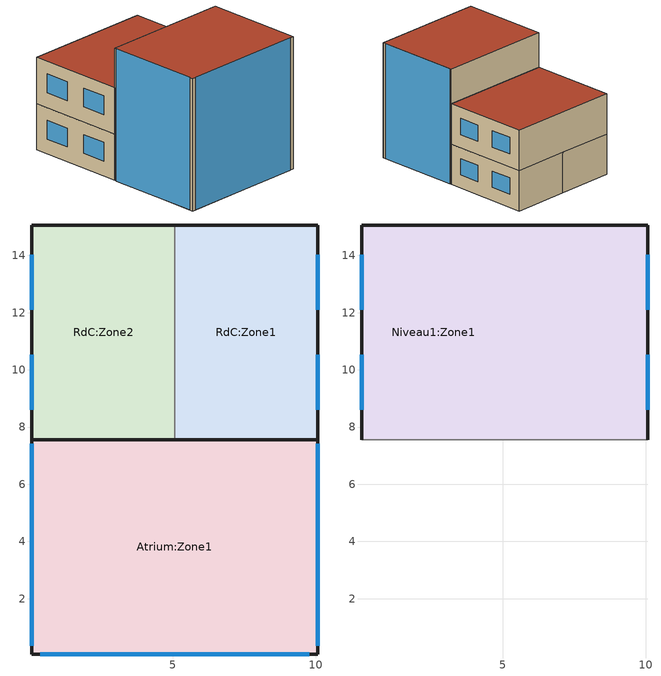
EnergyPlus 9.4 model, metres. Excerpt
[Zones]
RdC:Zone2
 floor ground (Projet de plancher bas sur terrain): 5.06,7.57 0.06,7.57 0.06,15.07 5.06,15.07 z0
 wall outside (Projet de mur): 5.06,15.07 0.06,15.07 0.06,7.57 z0:3.5
 wall to RdC:Zone1 (Projet de cloison): 5.06,7.57 5.06,15.07 z0:3.5
 wall to Atrium:Zone1 (Projet de cloison): 0.06,7.57 5.06,7.57 z0:3.5
 window (Projet de vitrage externe - 1001): 0.06,10.53 0.06,8.61 / 0.06,14.03 0.06,12.11 z1.14:2.56
RdC:Zone1
 floor ground (Projet de plancher bas sur terrain): 10.06,7.57 5.06,7.57 5.06,15.07 10.06,15.07 z0
 wall outside (Projet de mur): 10.06,7.57 10.06,15.07 5.06,15.07 z0:3.5
 wall to Atrium:Zone1 (Projet de cloison): 5.06,7.57 10.06,7.57 z0:3.5
 window (Projet de vitrage externe - 1001): 10.06,12.11 10.06,14.03 / 10.06,8.61 10.06,10.53 z1.14:2.56
Atrium:Zone1
 floor ground (Projet de plancher bas sur terrain): 10.06,0.07 0.06,0.07 0.06,7.57 10.06,7.57 z0
 wall outside (Projet de mur): 0.06,7.57 0.06,0.07 10.06,0.07 10.06,7.57 z0:10; 10.06,7.57 0.06,7.57 z7:10
 wall to Niveau1:Zone1 (Projet de cloison_Rev): 10.06,7.57 0.06,7.57 z3.5:7
 window (Projet de vitrage externe - 1001): 10.06,0.36 10.06,7.42 / 0.06,7.42 0.06,0.36 / 0.36,0.07 9.77,0.07 z0:10
 roof outside (Projet de toiture terrasse): 0.06,0.07 10.06,0.07 10.06,7.57 0.06,7.57 z10
Niveau1:Zone1
 floor to RdC:Zone2 (Projet de plancher interne_Reversed_Rev): 5.06,7.57 0.06,7.57 0.06,15.07 5.06,15.07 z3.5
 floor to RdC:Zone1 (Projet de plancher interne_Reversed_Rev): 10.06,7.57 5.06,7.57 5.06,15.07 10.06,15.07 z3.5
 wall outside (Projet de mur): 10.06,7.57 10.06,15.07 0.06,15.07 0.06,7.57 z3.5:7
 window (Projet de vitrage externe - 1001): 10.06,12.11 10.06,14.03 / 10.06,8.61 10.06,10.53 / 0.06,10.53 0.06,8.61 / 0.06,14.03 0.06,12.11 z4.64:6.06
 roof outside (Projet de toiture terrasse): 0.06,7.57 10.06,7.57 10.06,15.07 0.06,15.07 z7
[Building]
Building: North Axis=0; Terrain=Suburbs; Loads Convergence Tolerance Value=0.04; Temperature Convergence Tolerance Value=0.4; Solar Distribution=FullExterior; Maximum Number of Warmup Days=25; Minimum Number of Warmup Days=6
[Site:Location]
Sans titre (01-01:31-12)  (01-01:31-12): Latitude=44.83; Longitude=-0.68; Time Zone=1; Elevation=61
[SizingPeriod:DesignDay] Day of Month=15; Humidity Condition Type=WetBulb; Barometric Pressure=100594.3; Rain Indicator=No; Snow Indicator=No
Name | Month | Day Type | Maximum DryBulb Temperature | Daily DryBulb Temperature Range | Wetbulb or DewPoint at Maximum DryBulb | Wind Speed | Wind Direction | Daylight Saving Time Indicator | Solar Model Indicator | Sky Clearness
Summer Design Day in Sans titre (01-01:31-12) Juin | 6 | SummerDesignDay | 33.4 | 14.2 | 21.4 | 0 | 0 | Yes | ASHRAEClearSky | 0.98
Summer Design Day in Sans titre (01-01:31-12) Juil | 7 | SummerDesignDay | 34.9 | 14.5 | 21.2 | 0 | 0 | Yes | ASHRAEClearSky | 0.98
Summer Design Day in Sans titre (01-01:31-12) Aou | 8 | SummerDesignDay | 36 | 14.9 | 22.6 | 0 | 0 | Yes | ASHRAEClearSky | 0.98
Summer Design Day in Sans titre (01-01:31-12) Sep | 9 | SummerDesignDay | 32.1 | 14.1 | 20.7 | 0 | 0 | Yes | ASHRAEClearSky | 0.98
Winter Design Day in Sans titre (01-01:31-12) | 1 | WinterDesignDay | -3.8 | 0 | -3.8 | 1.9 | 40 | No |  | 0
[Site:GroundTemperature:BuildingSurface]
18, 18, 18, 18, 18, 18, 18, 18, 18, 18, 18, 18
[Site:GroundTemperature:FCfactorMethod]
January Ground Temperature=6.58; February Ground Temperature=7.82; March Ground Temperature=10.24; April Ground Temperature=12.54; May Ground Temperature=16.88; June Ground Temperature=19.16; July Ground Temperature=19.79; August Ground Temperature=18.63; September Ground Temperature=15.96; October Ground Temperature=12.62; November Ground Temperature=9.34; December Ground Temperature=7.17
[Site:GroundTemperature:Shallow]
14, 14, 14, 14, 14, 14, 14, 14, 14, 14, 14, 14
[Site:GroundTemperature:Deep]
14, 14, 14, 14, 14, 14, 14, 14, 14, 14, 14, 14
[Site:GroundReflectance]
0.2, 0.2, 0.2, 0.2, 0.2, 0.2, 0.2, 0.2, 0.2, 0.2, 0.2, 0.2
[Site:GroundReflectance:SnowModifier]
2, 2
[Material] Roughness=Rough; Thermal Absorptance=0.9
Name | Thickness | Conductivity | Density | Specific Heat | Solar Absorptance | Visible Absorptance
Urea Formaldehyde Foam_.1327 | 0.1327 | 0.04 | 10 | 1400 | 0.6 | 0.6
Cast Concrete_.1 | 0.1 | 1.13 | 2000 | 1000 | 0.6 | 0.6
Floor/Roof Screed_.07 | 0.07 | 0.41 | 1200 | 840 | 0.73 | 0.73
Timber Flooring_.03 | 0.03 | 0.14 | 650 | 1200 | 0.78 | 0.78
Cast Concrete (Dense)_.1 | 0.1 | 1.4 | 2100 | 840 | 0.6 | 0.6
Gypsum Plasterboard_.025 | 0.025 | 0.25 | 900 | 1000 | 0.5 | 0.5
Brickwork Outer_.1 | 0.1 | 0.84 | 1700 | 800 | 0.7 | 0.7
XPS Extruded Polystyrene  - CO2 Blowing_.0795 | 0.0795 | 0.034 | 35 | 1400 | 0.6 | 0.6
Concrete Block (Medium)_.1 | 0.1 | 0.51 | 1400 | 1000 | 0.6 | 0.6
Gypsum Plastering_.013 | 0.013 | 0.4 | 1000 | 1000 | 0.5 | 0.5
Asphalt 1_.01 | 0.01 | 0.7 | 2100 | 1000 | 0.85 | 0.9
MW Glass Wool (rolls)_.1445 | 0.1445 | 0.04 | 12 | 840 | 0.6 | 0.6
Plasterboard_.013 | 0.013 | 0.25 | 2800 | 896 | 0.5 | 0.5
[Material:NoMass] Roughness=Rough; Thermal Absorptance=0.9; Solar Absorptance=0.7; Visible Absorptance=0.7
Name | Thermal Resistance
5_RVAL_2; 6_RVAL_2 | 0.15
9_RVAL_3 | 0.18
[WindowMaterial:Glazing] Optical Data Type=SpectralAverage; Thickness=0.003; Infrared Transmittance at Normal Incidence=0; Front Side Infrared Hemispherical Emissivity=0.84; Conductivity=0.9; Dirt Correction Factor for Solar and Visible Transmittance=1
Name | Solar Transmittance at Normal Incidence | Front Side Solar Reflectance at Normal Incidence | Back Side Solar Reflectance at Normal Incidence | Visible Transmittance at Normal Incidence | Front Side Visible Reflectance at Normal Incidence | Back Side Visible Reflectance at Normal Incidence | Back Side Infrared Hemispherical Emissivity
2 | 0.837 | 0.075 | 0.075 | 0.898 | 0.081 | 0.081 | 0.84
38 | 0.74 | 0.09 | 0.1 | 0.82 | 0.11 | 0.12 | 0.2
[WindowMaterial:Gas]
1002: Gas Type=Air; Thickness=0.013
[Construction]
Projet de plancher bas sur terrain: Urea Formaldehyde Foam_.1327, Cast Concrete_.1, Floor/Roof Screed_.07, Timber Flooring_.03
Projet de plancher interne_Reversed_Rev: Cast Concrete (Dense)_.1
Projet de cloison: Gypsum Plasterboard_.025, 5_RVAL_2, Gypsum Plasterboard_.025
Projet de cloison_Rev: Gypsum Plasterboard_.025, 6_RVAL_2, Gypsum Plasterboard_.025
Projet de mur: Brickwork Outer_.1, XPS Extruded Polystyrene  - CO2 Blowing_.0795, Concrete Block (Medium)_.1, Gypsum Plastering_.013
Projet de toiture terrasse: Asphalt 1_.01, MW Glass Wool (rolls)_.1445, 9_RVAL_3, Plasterboard_.013
Projet de vitrage externe - 1001: 38, 1002, 2
[Zone] Type=1; Multiplier=1; Zone Inside Convection Algorithm=TARP; Part of Total Floor Area=Yes
Name | Volume | Floor Area
RdC:Zone2; RdC:Zone1 | 115.6446 | 33.0413
Niveau1:Zone1 | 228.3185 | 67.1525
Atrium:Zone1 | 665.3816 | 66.5382
[PEOPLE] Number of People Schedule=Office_OpenOff_Occ; Number of People Calculation Method=People/Area; People per Zone Floor Area=0.111; Fraction Radiant=0.3; Sensible Heat Fraction=AutoCalculate; Carbon Dioxide Generation Rate=3.82e-08; Enable ASHRAE 55 Comfort Warnings=No; Mean Radiant Temperature Calculation Type=ZoneAveraged; Work Efficiency Schedule=Work efficiency; Clothing Insulation Calculation Method=ClothingInsulationSchedule; Air Velocity Schedule=Default Air Velocity for Comfort Calculations
Name | Zone or ZoneList | Activity Level Schedule | Clothing Insulation Schedule
People RdC:Zone2 | RdC:Zone2 | Activity Schedule 131 | Clothing Schedule 131
People RdC:Zone1 | RdC:Zone1 | Activity Schedule 138 | Clothing Schedule 138
People Niveau1:Zone1 | Niveau1:Zone1 | Activity Schedule 106 | Clothing Schedule 106
People Atrium:Zone1 | Atrium:Zone1 | Activity Schedule 122 | Clothing Schedule 122
[Lights] Schedule=Office_OpenOff_Light; Design Level Calculation Method=Watts/Area; Watts per Zone Floor Area=20; Return Air Fraction=0; Fraction Radiant=0.42; Fraction Visible=0.18; Fraction Replaceable=1
Name | Zone or ZoneList | EndUse Subcategory
RdC:Zone2 General lighting | RdC:Zone2 | ELECTRIC EQUIPMENT#RdC:Zone2#GeneralLights
RdC:Zone1 General lighting | RdC:Zone1 | ELECTRIC EQUIPMENT#RdC:Zone1#GeneralLights
Niveau1:Zone1 General lighting | Niveau1:Zone1 | ELECTRIC EQUIPMENT#Niveau1:Zone1#GeneralLights
Atrium:Zone1 General lighting | Atrium:Zone1 | ELECTRIC EQUIPMENT#Atrium:Zone1#GeneralLights
[OtherEquipment] Fuel Type=Electricity; Schedule=Office_OpenOff_Equip; Design Level Calculation Method=Watts/Area; Power per Zone Floor Area=11.77; Fraction Latent=0; Fraction Radiant=0.2; Fraction Lost=0; Carbon Dioxide Generation Rate=0; EndUse Subcategory=General
Name | Zone or ZoneList
RdC:Zone2 Equipment gain | RdC:Zone2
RdC:Zone1 Equipment gain | RdC:Zone1
Niveau1:Zone1 Equipment gain | Niveau1:Zone1
Atrium:Zone1 Equipment gain | Atrium:Zone1
[DesignSpecification:OutdoorAir] Outdoor Air Method=Sum; Outdoor Air Flow per Person=0.01; Outdoor Air Flow per Zone Floor Area=0; Outdoor Air Flow per Zone=0; Outdoor Air Flow Air Changes per Hour=0; Outdoor Air Schedule=Office_OpenOff_Occ
RdC:Zone2; RdC:Zone1; Niveau1:Zone1; Atrium:Zone1
[DesignSpecification:ZoneAirDistribution] Zone Air Distribution Effectiveness in Cooling Mode=1; Zone Air Distribution Effectiveness in Heating Mode=1
RdC:Zone2; RdC:Zone1; Niveau1:Zone1; Atrium:Zone1
[Sizing:Zone] Zone Cooling Design Supply Air Temperature Input Method=SupplyAirTemperature; Zone Cooling Design Supply Air Temperature=12; Zone Cooling Design Supply Air Temperature Difference=0; Zone Heating Design Supply Air Temperature Input Method=SupplyAirTemperature; Zone Heating Design Supply Air Temperature=35; Zone Heating Design Supply Air Temperature Difference=0; Zone Cooling Design Supply Air Humidity Ratio=0.0077; Zone Heating Design Supply Air Humidity Ratio=0.0156; Zone Heating Sizing Factor=1.25; Zone Cooling Sizing Factor=1.15; Cooling Design Air Flow Method=DesignDay; Cooling Minimum Air Flow Fraction=0; Heating Design Air Flow Method=DesignDay
Name | Design Specification Outdoor Air Object | Design Specification Zone Air Distribution Object
RdC:Zone2 | RdC:Zone2 | RdC:Zone2
RdC:Zone1 | RdC:Zone1 | RdC:Zone1
Niveau1:Zone1 | Niveau1:Zone1 | Niveau1:Zone1
Atrium:Zone1 | Atrium:Zone1 | Atrium:Zone1
[ZoneControl:Thermostat] Control Type Schedule=Zone Control Type Sched
Name | Zone or ZoneList | Control 1
RdC:Zone2 Thermostat | RdC:Zone2 | Dual Setpoint - Zone RdC:Zone2
RdC:Zone1 Thermostat | RdC:Zone1 | Dual Setpoint - Zone RdC:Zone1
Niveau1:Zone1 Thermostat | Niveau1:Zone1 | Dual Setpoint - Zone Niveau1:Zone1
Atrium:Zone1 Thermostat | Atrium:Zone1 | Dual Setpoint - Zone Atrium:Zone1
[ThermostatSetpoint:DualSetpoint]
Name | Heating Setpoint Temperature Schedule | Cooling Setpoint Temperature Schedule
Dual Setpoint - Zone RdC:Zone2 | RdC:Zone2 Heating Setpoint Schedule | RdC:Zone2 Cooling SP Sch
Dual Setpoint - Zone RdC:Zone1 | RdC:Zone1 Heating Setpoint Schedule | RdC:Zone1 Cooling SP Sch
Dual Setpoint - Zone Niveau1:Zone1 | Niveau1:Zone1 Heating Setpoint Schedule | Niveau1:Zone1 Cooling SP Sch
Dual Setpoint - Zone Atrium:Zone1 | Atrium:Zone1 Heating Setpoint Schedule | Atrium:Zone1 Cooling SP Sch
[ZoneHVAC:IdealLoadsAirSystem] Maximum Heating Supply Air Temperature=35; Minimum Cooling Supply Air Temperature=12; Maximum Heating Supply Air Humidity Ratio=0.0156; Minimum Cooling Supply Air Humidity Ratio=0.0077; Heating Limit=LimitCapacity; Maximum Heating Air Flow Rate=Autosize; Maximum Sensible Heating Capacity=Autosize; Cooling Limit=LimitFlowRateAndCapacity; Maximum Cooling Air Flow Rate=Autosize; Maximum Total Cooling Capacity=Autosize; Dehumidification Control Type=None; Humidification Control Type=None; Outdoor Air Economizer Type=NoEconomizer; Heat Recovery Type=None
Name | Heating Availability Schedule | Cooling Availability Schedule | Design Specification Outdoor Air Object
RdC:Zone2 Ideal Loads Air | RdC:Zone2 Heating Availability Sch | RdC:Zone2 Cooling Availability Sch | RdC:Zone2
RdC:Zone1 Ideal Loads Air | RdC:Zone1 Heating Availability Sch | RdC:Zone1 Cooling Availability Sch | RdC:Zone1
Niveau1:Zone1 Ideal Loads Air | Niveau1:Zone1 Heating Availability Sch | Niveau1:Zone1 Cooling Availability Sch | Niveau1:Zone1
Atrium:Zone1 Ideal Loads Air | Atrium:Zone1 Heating Availability Sch | Atrium:Zone1 Cooling Availability Sch | Atrium:Zone1
[Zone equipment]
RdC:Zone2: RdC:Zone2 Ideal Loads Air
RdC:Zone1: RdC:Zone1 Ideal Loads Air
Niveau1:Zone1: Niveau1:Zone1 Ideal Loads Air
Atrium:Zone1: Atrium:Zone1 Ideal Loads Air
[WaterUse:Equipment] Flow Rate Fraction Schedule=Office_OpenOff_Occ
Name | EndUse Subcategory | Peak Flow Rate | Target Temperature Schedule | Hot Water Supply Temperature Schedule | Cold Water Supply Temperature Schedule | Zone
DHW RdC:Zone2 | DHW RdC:Zone2 | 2.03959e-07 | DHW Supply Temperature RdC:Zone2 | DHW Supply Temperature RdC:Zone2 | DHW Mains Temperature RdC:Zone2 | RdC:Zone2
DHW RdC:Zone1 | DHW RdC:Zone1 | 2.03959e-07 | DHW Supply Temperature RdC:Zone1 | DHW Supply Temperature RdC:Zone1 | DHW Mains Temperature RdC:Zone1 | RdC:Zone1
DHW Niveau1:Zone1 | DHW Niveau1:Zone1 | 4.14522e-07 | DHW Supply Temperature Niveau1:Zone1 | DHW Supply Temperature Niveau1:Zone1 | DHW Mains Temperature Niveau1:Zone1 | Niveau1:Zone1
DHW Atrium:Zone1 | DHW Atrium:Zone1 | 4.1073e-07 | DHW Supply Temperature Atrium:Zone1 | DHW Supply Temperature Atrium:Zone1 | DHW Mains Temperature Atrium:Zone1 | Atrium:Zone1
[Schedule:Day:Hourly]
Summer Control Type Day Sch; Winter Control Type Day Sch: 4, 4, 4, 4, 4, 4, 4, 4, 4, 4, 4, 4, 4, 4, 4, 4, 4, 4, 4, 4, 4, 4, 4, 4
[Schedule:Week:Daily]
Summer Control Type Week Sch: Summer Control Type Day Sch, Summer Control Type Day Sch, Summer Control Type Day Sch, Summer Control Type Day Sch, Summer Control Type Day Sch, Summer Control Type Day Sch, Summer Control Type Day Sch, Summer Control Type Day Sch, Summer Control Type Day Sch, Summer Control Type Day Sch, Summer Control Type Day Sch, Summer Control Type Day Sch
Winter Control Type Week Sch: Winter Control Type Day Sch, Winter Control Type Day Sch, Winter Control Type Day Sch, Winter Control Type Day Sch, Winter Control Type Day Sch, Winter Control Type Day Sch, Winter Control Type Day Sch, Winter Control Type Day Sch, Winter Control Type Day Sch, Winter Control Type Day Sch, Winter Control Type Day Sch, Winter Control Type Day Sch
[Schedule:Year]
Zone Control Type Sched: Winter Control Type Week Sch, 1, 1, 3, 31, Summer Control Type Week Sch, 4, 1, 9, 30, Winter Control Type Week Sch, 10, 1, 12, 31
[Schedule:Compact]
Work efficiency: Through: 12/31, For: AllDays, Until: 24:00, 0
Office_OpenOff_Occ: Through: 31 Dec, For: Weekdays SummerDesignDay, Until: 07:00, 0, Until: 08:00, 0.25, Until: 09:00, 0.5, Until: 12:00, 1, Until: 14:00, 0.75, Until: 17:00, 1, Until: 18:00, 0.5, Until: 19:00, 0.25, Until: 24:00, 0, For: Weekends, Until: 24:00, 0, For: Holidays, Until: 24:00, 0, For: WinterDesignDay AllOtherDays, Until: 24:00, 0
Office_OpenOff_Equip: Through: 31 Dec, For: Weekdays SummerDesignDay, Until: 07:00, 0.05394, Until: 20:00, 1, Until: 24:00, 0.05394, For: Weekends, Until: 24:00, 0.05394, For: Holidays, Until: 24:00, 0.05394, For: WinterDesignDay AllOtherDays, Until: 24:00, 0
Office_OpenOff_Light: Through: 31 Dec, For: Weekdays SummerDesignDay, Until: 07:00, 0, Until: 19:00, 1, Until: 24:00, 0, For: Weekends, Until: 24:00, 0, For: Holidays, Until: 24:00, 0, For: WinterDesignDay AllOtherDays, Until: 24:00, 0
Default Air Velocity for Comfort Calculations: Through: 12/31, For: AllDays, Until: 24:00, 0.137
Activity Schedule 131; Activity Schedule 138; Activity Schedule 106; Activity Schedule 122: Through: 12/31, For: AllDays, Until: 24:00, 110.7
Clothing Schedule 131; Clothing Schedule 138; Clothing Schedule 106; Clothing Schedule 122: Through: 4/1, For: AllDays, Until: 24:00, 1, Through: 9/30, For: AllDays, Until: 24:00, .5, Through: 12/31, For: AllDays, Until: 24:00, 1
DHW Supply Temperature RdC:Zone2; DHW Supply Temperature RdC:Zone1; DHW Supply Temperature Niveau1:Zone1; DHW Supply Temperature Atrium:Zone1: Through: 12/31, For: AllDays, Until: 24:00, 65
DHW Mains Temperature RdC:Zone2; DHW Mains Temperature RdC:Zone1; DHW Mains Temperature Niveau1:Zone1; DHW Mains Temperature Atrium:Zone1: Through: 12/31, For: AllDays, Until: 24:00, 10
RdC:Zone2 Heating Setpoint Schedule; RdC:Zone1 Heating Setpoint Schedule; Niveau1:Zone1 Heating Setpoint Schedule; Atrium:Zone1 Heating Setpoint Schedule: Through: 31 Dec, For: Weekdays SummerDesignDay, Until: 05:00, 12, Until: 19:00, 22, Until: 24:00, 12, For: WinterDesignDay, Until: 24:00, 22, For: Weekends, Until: 24:00, 12, For: Holidays, Until: 24:00, 12, For: AllOtherDays, Until: 24:00, -50
RdC:Zone2 Heating Availability Sch; RdC:Zone1 Heating Availability Sch; Niveau1:Zone1 Heating Availability Sch; Atrium:Zone1 Heating Availability Sch: Through: 31 Dec, For: Weekdays SummerDesignDay, Until: 05:00, 1, Until: 19:00, 1, Until: 24:00, 1, For: WinterDesignDay, Until: 24:00, 1, For: Weekends, Until: 24:00, 1, For: Holidays, Until: 24:00, 1, For: AllOtherDays, Until: 24:00, 0
RdC:Zone2 Cooling SP Sch; RdC:Zone1 Cooling SP Sch; Niveau1:Zone1 Cooling SP Sch; Atrium:Zone1 Cooling SP Sch: Through: 31 Dec, For: Weekdays SummerDesignDay, Until: 05:00, 100, Until: 19:00, 24, Until: 24:00, 100, For: Weekends, Until: 24:00, 100, For: Holidays, Until: 24:00, 100, For: WinterDesignDay AllOtherDays, Until: 24:00, 100
RdC:Zone2 Cooling Availability Sch; RdC:Zone1 Cooling Availability Sch; Niveau1:Zone1 Cooling Availability Sch; Atrium:Zone1 Cooling Availability Sch: Through: 31 Dec, For: Weekdays SummerDesignDay, Until: 05:00, 0, Until: 19:00, 1, Until: 24:00, 0, For: Weekends, Until: 24:00, 0, For: Holidays, Until: 24:00, 0, For: WinterDesignDay AllOtherDays, Until: 24:00, 0
[AirflowNetwork:SimulationControl]
VENT: AirflowNetwork Control=MultizoneWithoutDistribution; Wind Pressure Coefficient Type=Input; Height Selection for Local Wind Pressure Calculation=OpeningHeight; Building Type=LowRise; Maximum Number of Iterations=1000; Initialization Type=ZeroNodePressures; Relative Airflow Convergence Tolerance=0.0001; Absolute Airflow Convergence Tolerance=1e-06; Convergence Acceleration Limit=-0.5; Azimuth Angle of Long Axis of Building=0; Ratio of Building Width Along Short Axis to Width Along Long Axis=1
[AirflowNetwork:MultiZone:Zone] Ventilation Control Mode=Temperature; Ventilation Control Zone Temperature Setpoint Schedule=20001; Venting Availability Schedule=Office_OpenOff_Occ
RdC:Zone2; RdC:Zone1; Niveau1:Zone1; Atrium:Zone1
[AirflowNetwork:MultiZone:Surface] WindowDoor Opening Factor or Crack Factor=1
Name | Leakage Component | Ventilation Control Mode | Ventilation Control Zone Temperature Setpoint Schedule | Venting Availability Schedule
RdC:Zone2_Ceiling_1_0_0 | RdC:Zone2_Ceiling_1_0_0
RdC:Zone2_Partition_2_0_0 | RdC:Zone2_Partition_2_0_0
RdC:Zone2_Wall_3_0_0 | RdC:Zone2_Wall_3_0_0
RdC:Zone2_Wall_4_0_0 | RdC:Zone2_Wall_4_0_0
RdC:Zone2_Wall_4_0_0_0_0_1_Win | RdC:Zone2_Wall_4_0_0_0_0_1_Win | Temperature | 20001 | Office_OpenOff_Occ
RdC:Zone2_Wall_4_0_0_1_0_0_Win | RdC:Zone2_Wall_4_0_0_1_0_0_Win | Temperature | 20001 | Office_OpenOff_Occ
RdC:Zone2_Partition_5_0_0 | RdC:Zone2_Partition_5_0_0
RdC:Zone1_Ceiling_1_0_0 | RdC:Zone1_Ceiling_1_0_0
RdC:Zone1_Wall_2_0_0 | RdC:Zone1_Wall_2_0_0
RdC:Zone1_Wall_2_0_0_0_0_1_Win | RdC:Zone1_Wall_2_0_0_0_0_1_Win | Temperature | 20001 | Office_OpenOff_Occ
RdC:Zone1_Wall_2_0_0_1_0_0_Win | RdC:Zone1_Wall_2_0_0_1_0_0_Win | Temperature | 20001 | Office_OpenOff_Occ
RdC:Zone1_Wall_3_0_0 | RdC:Zone1_Wall_3_0_0
RdC:Zone1_Partition_5_0_0 | RdC:Zone1_Partition_5_0_0
Niveau1:Zone1_Roof_1_0_0 | Niveau1:Zone1_Roof_1_0_0
Niveau1:Zone1_Wall_2_0_0 | Niveau1:Zone1_Wall_2_0_0
Niveau1:Zone1_Wall_2_0_0_0_0_1_Win | Niveau1:Zone1_Wall_2_0_0_0_0_1_Win | Temperature | 20001 | Office_OpenOff_Occ
Niveau1:Zone1_Wall_2_0_0_1_0_0_Win | Niveau1:Zone1_Wall_2_0_0_1_0_0_Win | Temperature | 20001 | Office_OpenOff_Occ
Niveau1:Zone1_Wall_3_0_0 | Niveau1:Zone1_Wall_3_0_0
Niveau1:Zone1_Wall_4_0_0 | Niveau1:Zone1_Wall_4_0_0
Niveau1:Zone1_Wall_4_0_0_0_0_1_Win | Niveau1:Zone1_Wall_4_0_0_0_0_1_Win | Temperature | 20001 | Office_OpenOff_Occ
Niveau1:Zone1_Wall_4_0_0_1_0_0_Win | Niveau1:Zone1_Wall_4_0_0_1_0_0_Win | Temperature | 20001 | Office_OpenOff_Occ
Niveau1:Zone1_Partition_5_0_0 | Niveau1:Zone1_Partition_5_0_0
Atrium:Zone1_Roof_1_0_0 | Atrium:Zone1_Roof_1_0_0
Atrium:Zone1_Wall_2_0_0 | Atrium:Zone1_Wall_2_0_0
Atrium:Zone1_Wall_2_0_0_0_0_0_Win | Atrium:Zone1_Wall_2_0_0_0_0_0_Win | Temperature | 20001 | Office_OpenOff_Occ
Atrium:Zone1_Wall_3_0_0 | Atrium:Zone1_Wall_3_0_0
Atrium:Zone1_Wall_4_0_0 | Atrium:Zone1_Wall_4_0_0
Atrium:Zone1_Wall_4_0_0_0_0_0_Win | Atrium:Zone1_Wall_4_0_0_0_0_0_Win | Temperature | 20001 | Office_OpenOff_Occ
Atrium:Zone1_Wall_5_0_0 | Atrium:Zone1_Wall_5_0_0
Atrium:Zone1_Wall_5_0_0_0_0_0_Win | Atrium:Zone1_Wall_5_0_0_0_0_0_Win | Temperature | 20001 | Office_OpenOff_Occ
[AirflowNetwork:MultiZone:ReferenceCrackConditions]
Reference Crack Conditions: Reference Temperature=20; Reference Barometric Pressure=101320; Reference Humidity Ratio=0.005
[AirflowNetwork:MultiZone:Surface:Crack] Reference Crack Conditions=Reference Crack Conditions
Name | Air Mass Flow Coefficient at Reference Conditions | Air Mass Flow Exponent
DefaultCrack | 1e-11 | 0.66
RdC:Zone2_Ceiling_1_0_0; RdC:Zone1_Ceiling_1_0_0 | 0.03375 | 0.7
RdC:Zone2_Partition_2_0_0 | 0.07875 | 0.75
RdC:Zone2_Wall_3_0_0; RdC:Zone1_Wall_3_0_0 | 0.00175 | 0.7
RdC:Zone2_Wall_4_0_0; RdC:Zone1_Wall_2_0_0; Niveau1:Zone1_Wall_2_0_0; Niveau1:Zone1_Wall_4_0_0 | 0.0020797 | 0.7
RdC:Zone2_Partition_5_0_0; RdC:Zone1_Partition_5_0_0 | 0.0525 | 0.75
Niveau1:Zone1_Roof_1_0_0; Atrium:Zone1_Roof_1_0_0 | 0.0075 | 0.7
Niveau1:Zone1_Wall_3_0_0 | 0.0035 | 0.7
Niveau1:Zone1_Partition_5_0_0 | 0.105 | 0.75
Atrium:Zone1_Wall_2_0_0; Atrium:Zone1_Wall_4_0_0 | 0.000443 | 0.7
Atrium:Zone1_Wall_3_0_0 | 0.003 | 0.7
Atrium:Zone1_Wall_5_0_0 | 0.0005966 | 0.7
[AirflowNetwork:MultiZone:Component:DetailedOpening] Air Mass Flow Coefficient When Opening is Closed=0.00014; Air Mass Flow Exponent When Opening is Closed=0.65; Type of Rectangular Large Vertical Opening LVO=NonPivoted; Extra Crack Length or Height of Pivoting Axis=0; Number of Sets of Opening Factor Data=2; Opening Factor 1=0; Discharge Coefficient for Opening Factor 1=0.65; Width Factor for Opening Factor 1=0; Height Factor for Opening Factor 1=0.5; Start Height Factor for Opening Factor 1=0.5; Opening Factor 2=1; Discharge Coefficient for Opening Factor 2=0.65; Width Factor for Opening Factor 2=1; Height Factor for Opening Factor 2=0.5; Start Height Factor for Opening Factor 2=0.5; Opening Factor 3=0; Discharge Coefficient for Opening Factor 3=0; Width Factor for Opening Factor 3=0; Height Factor for Opening Factor 3=0; Start Height Factor for Opening Factor 3=0; Opening Factor 4=0; Discharge Coefficient for Opening Factor 4=0; Width Factor for Opening Factor 4=0; Height Factor for Opening Factor 4=0; Start Height Factor for Opening Factor 4=0
RdC:Zone2_Wall_4_0_0_0_0_1_Win; RdC:Zone2_Wall_4_0_0_1_0_0_Win; RdC:Zone1_Wall_2_0_0_0_0_1_Win; RdC:Zone1_Wall_2_0_0_1_0_0_Win; Niveau1:Zone1_Wall_2_0_0_0_0_1_Win; Niveau1:Zone1_Wall_2_0_0_1_0_0_Win; Niveau1:Zone1_Wall_4_0_0_0_0_1_Win; Niveau1:Zone1_Wall_4_0_0_1_0_0_Win; Atrium:Zone1_Wall_2_0_0_0_0_0_Win; Atrium:Zone1_Wall_4_0_0_0_0_0_Win; Atrium:Zone1_Wall_5_0_0_0_0_0_Win
[AirflowNetwork:MultiZone:ExternalNode]
Name | External Node Height | Wind Pressure Coefficient Curve
RdC:Zone2_Wall_3_0_0 | 2.33 | RdC:Zone2_Wall_3_0_0
RdC:Zone2_Wall_4_0_0 | 2.33 | RdC:Zone2_Wall_4_0_0
RdC:Zone2_Wall_4_0_0_0_0_1_Win | 2.47 | RdC:Zone2_Wall_4_0_0_0_0_1_Win
RdC:Zone2_Wall_4_0_0_1_0_0_Win | 2.47 | RdC:Zone2_Wall_4_0_0_1_0_0_Win
RdC:Zone1_Wall_2_0_0 | 2.33 | RdC:Zone1_Wall_2_0_0
RdC:Zone1_Wall_2_0_0_0_0_1_Win | 2.47 | RdC:Zone1_Wall_2_0_0_0_0_1_Win
RdC:Zone1_Wall_2_0_0_1_0_0_Win | 2.47 | RdC:Zone1_Wall_2_0_0_1_0_0_Win
RdC:Zone1_Wall_3_0_0 | 2.33 | RdC:Zone1_Wall_3_0_0
Niveau1:Zone1_Roof_1_0_0 | 9.33 | Niveau1:Zone1_Roof_1_0_0
Niveau1:Zone1_Wall_2_0_0 | 7 | Niveau1:Zone1_Wall_2_0_0
Niveau1:Zone1_Wall_2_0_0_0_0_1_Win | 7.13 | Niveau1:Zone1_Wall_2_0_0_0_0_1_Win
Niveau1:Zone1_Wall_2_0_0_1_0_0_Win | 7.13 | Niveau1:Zone1_Wall_2_0_0_1_0_0_Win
Niveau1:Zone1_Wall_3_0_0 | 7 | Niveau1:Zone1_Wall_3_0_0
Niveau1:Zone1_Wall_4_0_0 | 7 | Niveau1:Zone1_Wall_4_0_0
Niveau1:Zone1_Wall_4_0_0_0_0_1_Win | 7.14 | Niveau1:Zone1_Wall_4_0_0_0_0_1_Win
Niveau1:Zone1_Wall_4_0_0_1_0_0_Win | 7.14 | Niveau1:Zone1_Wall_4_0_0_1_0_0_Win
Atrium:Zone1_Roof_1_0_0 | 13.33 | Atrium:Zone1_Roof_1_0_0
Atrium:Zone1_Wall_2_0_0 | 6.67 | Atrium:Zone1_Wall_2_0_0
Atrium:Zone1_Wall_2_0_0_0_0_0_Win | 6.67 | Atrium:Zone1_Wall_2_0_0_0_0_0_Win
Atrium:Zone1_Wall_3_0_0 | 11.33 | Atrium:Zone1_Wall_3_0_0
Atrium:Zone1_Wall_4_0_0 | 6.67 | Atrium:Zone1_Wall_4_0_0
Atrium:Zone1_Wall_4_0_0_0_0_0_Win | 6.67 | Atrium:Zone1_Wall_4_0_0_0_0_0_Win
Atrium:Zone1_Wall_5_0_0 | 6.67 | Atrium:Zone1_Wall_5_0_0
Atrium:Zone1_Wall_5_0_0_0_0_0_Win | 6.67 | Atrium:Zone1_Wall_5_0_0_0_0_0_Win
[AirflowNetwork:MultiZone:WindPressureCoefficientArray]
Cp Data: Wind Direction 1=0; Wind Direction 2=10; Wind Direction 3=20; Wind Direction 4=30; Wind Direction 5=40; Wind Direction 6=50; Wind Direction 7=60; Wind Direction 8=70; Wind Direction 9=80; Wind Direction 10=90; Wind Direction 11=100; Wind Direction 12=110; Wind Direction 13=120; Wind Direction 14=130; Wind Direction 15=140; Wind Direction 16=150; Wind Direction 17=160; Wind Direction 18=170; Wind Direction 19=180; Wind Direction 20=190; Wind Direction 21=200; Wind Direction 22=210; Wind Direction 23=220; Wind Direction 24=230; Wind Direction 25=240; Wind Direction 26=250; Wind Direction 27=260; Wind Direction 28=270; Wind Direction 29=280; Wind Direction 30=290; Wind Direction 31=300; Wind Direction 32=310; Wind Direction 33=320; Wind Direction 34=330; Wind Direction 35=340; Wind Direction 36=350
[AirflowNetwork:MultiZone:WindPressureCoefficientValues] AirflowNetworkMultiZoneWindPressureCoefficientArray=Cp Data
Name | Wind Pressure Coefficient Value 1 | Wind Pressure Coefficient Value 2 | Wind Pressure Coefficient Value 3 | Wind Pressure Coefficient Value 4 | Wind Pressure Coefficient Value 5 | Wind Pressure Coefficient Value 6 | Wind Pressure Coefficient Value 7 | Wind Pressure Coefficient Value 8 | Wind Pressure Coefficient Value 9 | Wind Pressure Coefficient Value 10 | Wind Pressure Coefficient Value 11 | Wind Pressure Coefficient Value 12 | Wind Pressure Coefficient Value 13 | Wind Pressure Coefficient Value 14 | Wind Pressure Coefficient Value 15 | Wind Pressure Coefficient Value 16 | Wind Pressure Coefficient Value 17 | Wind Pressure Coefficient Value 18 | Wind Pressure Coefficient Value 19 | Wind Pressure Coefficient Value 20 | Wind Pressure Coefficient Value 21 | Wind Pressure Coefficient Value 22 | Wind Pressure Coefficient Value 23 | Wind Pressure Coefficient Value 24 | Wind Pressure Coefficient Value 25 | Wind Pressure Coefficient Value 26 | Wind Pressure Coefficient Value 27 | Wind Pressure Coefficient Value 28 | Wind Pressure Coefficient Value 29 | Wind Pressure Coefficient Value 30 | Wind Pressure Coefficient Value 31 | Wind Pressure Coefficient Value 32 | Wind Pressure Coefficient Value 33 | Wind Pressure Coefficient Value 34 | Wind Pressure Coefficient Value 35 | Wind Pressure Coefficient Value 36
RdC:Zone2_Wall_3_0_0 | 0.760306 | 0.476564 | -0.267068 | 0.128941 | -0.0959901 | -0.143774 | -0.371461 | -0.283331 | -0.199401 | -0.344344 | -0.497558 | -1.08477 | -1.31127 | -1.41388 | -1.26119 | -0.698136 | -0.458185 | -0.0682232 | -0.0148777 | -0.107935 | -0.349214 | -0.730191 | -1.43146 | -1.5702 | -1.45409 | -1.5945 | -0.935461 | -0.506173 | -0.0675769 | 0.0271766 | -0.112823 | 0.626014 | 0.696681 | 1.0595 | 0.552539 | 0.725113
RdC:Zone2_Wall_4_0_0 | -0.0195321 | -0.591891 | -1.21745 | -1.19778 | -1.38918 | -1.19734 | -1.13769 | -0.941343 | -0.388055 | -0.508604 | -0.338039 | -0.798642 | -0.941565 | -0.905812 | -0.986078 | -1.04571 | -0.852746 | -0.479553 | 0.0310256 | 0.0049253 | 0.112324 | 0.0135606 | 0.0104837 | 0.289338 | 0.404762 | 0.346528 | 0.799701 | 0.848097 | 0.626038 | 1.09486 | 1.20386 | 0.826882 | 0.750696 | 0.910921 | 0.58504 | 0.17606
RdC:Zone2_Wall_4_0_0_0_0_1_Win | 0.0270365 | -0.524981 | -0.727526 | -1.03523 | -1.31257 | -1.19914 | -1.08374 | -0.929323 | -0.296792 | -0.46742 | -0.31701 | -0.726655 | -0.953958 | -0.907606 | -1.08404 | -1.28933 | -0.929005 | -0.605684 | 0.0593271 | 0.0242872 | 0.244808 | 0.177552 | 0.404968 | 0.836635 | 0.971754 | 1.05749 | 1.3813 | 1.31726 | 0.765597 | 1.41277 | 1.73316 | 0.712596 | 0.672758 | 0.650424 | 0.546733 | 0.111904
RdC:Zone2_Wall_4_0_0_1_0_0_Win | -0.29139 | -0.967618 | -2.11543 | -1.6603 | -1.86675 | -1.47939 | -1.40638 | -1.10351 | -0.617904 | -0.765907 | -0.258577 | -0.851516 | -0.85561 | -0.835721 | -0.901895 | -0.712293 | -0.425505 | -0.190307 | 0.0876416 | 0.0212797 | 0.0896815 | 0.0113106 | -0.0200193 | 0.227614 | 0.179521 | 0.201085 | 0.706079 | 0.650533 | 0.331804 | 1.55137 | 1.35862 | 0.69327 | 0.692662 | 0.897875 | 0.632852 | 0.0915681
RdC:Zone1_Wall_2_0_0 | -0.218853 | 0.169607 | 0.586423 | 0.909869 | 0.751759 | 0.827148 | 1.21952 | 1.11328 | 0.631359 | 0.864662 | 0.819099 | 0.36555 | 0.416811 | 0.302866 | 0.0326008 | 0.0196745 | 0.11524 | 0.00723607 | -0.0216007 | -0.476605 | -0.849393 | -1.04709 | -0.9805 | -0.904336 | -0.946553 | -0.798496 | -0.340282 | -0.511125 | -0.393328 | -0.950384 | -1.15255 | -1.21098 | -1.4092 | -1.21517 | -1.24371 | -0.613885
RdC:Zone1_Wall_2_0_0_0_0_1_Win | -0.578542 | 0.093506 | 0.633164 | 0.899484 | 0.693196 | 0.693274 | 1.36687 | 1.55815 | 0.333506 | 0.658306 | 0.712778 | 0.206978 | 0.183872 | 0.23264 | -0.00848274 | 0.0131486 | 0.0908883 | 0.0226369 | 0.0698567 | -0.187815 | -0.423052 | -0.713598 | -0.897764 | -0.837519 | -0.868184 | -0.850673 | -0.263724 | -0.762869 | -0.620551 | -1.10554 | -1.41452 | -1.48218 | -1.87093 | -1.66429 | -2.12112 | -0.973209
RdC:Zone1_Wall_2_0_0_1_0_0_Win | -0.184311 | 0.11274 | 0.546836 | 0.652061 | 0.672749 | 0.713839 | 1.73505 | 1.41284 | 0.766634 | 1.31636 | 1.38216 | 1.05714 | 0.972566 | 0.838868 | 0.421283 | 0.177959 | 0.244383 | 0.0246113 | 0.0610686 | -0.604906 | -0.927612 | -1.2838 | -1.08124 | -0.911445 | -0.961785 | -0.727198 | -0.317862 | -0.464604 | -0.296277 | -0.92923 | -1.08644 | -1.19857 | -1.3109 | -1.0353 | -0.727445 | -0.525567
RdC:Zone1_Wall_3_0_0 | 0.74716 | 0.712939 | 0.553933 | 1.06711 | 0.701988 | 0.629186 | -0.107765 | 0.0353359 | -0.064494 | -0.501701 | -0.938034 | -1.59973 | -1.44931 | -1.56555 | -1.41708 | -0.723406 | -0.345866 | -0.105246 | -0.108469 | -0.0641797 | -0.456025 | -0.690697 | -1.24673 | -1.38771 | -1.29666 | -1.06991 | -0.489517 | -0.346962 | -0.205338 | -0.296081 | -0.390319 | -0.165276 | -0.125459 | 0.0973602 | -0.30353 | 0.449613
Niveau1:Zone1_Roof_1_0_0 | -0.206785 | -0.258558 | -0.0155205 | 0.0526368 | 0.0658544 | 0.118158 | -0.00332803 | -0.0752273 | -0.131498 | -0.125316 | -0.233883 | -0.342972 | -0.449285 | -0.470061 | -0.498767 | -0.454771 | -0.399476 | -0.26845 | -0.182323 | -0.270738 | -0.404445 | -0.461332 | -0.501765 | -0.471743 | -0.451903 | -0.348446 | -0.240833 | -0.134091 | -0.138057 | -0.0834926 | -0.0139582 | 0.108085 | 0.054209 | 0.0416726 | -0.0206518 | -0.26548
Niveau1:Zone1_Wall_2_0_0 | -0.313249 | -0.0507474 | 0.273937 | 0.505979 | 0.504772 | 0.554764 | 0.674259 | 0.572256 | 0.200022 | 0.371761 | 0.383666 | 0.160006 | 0.0878077 | 0.047481 | -0.114095 | -0.164542 | -0.0602684 | -0.0651581 | -0.095591 | -0.322252 | -0.47614 | -0.575056 | -0.483837 | -0.449262 | -0.443056 | -0.384481 | -0.191724 | -0.255188 | -0.270603 | -0.49863 | -0.623889 | -0.650848 | -0.913122 | -0.88825 | -0.892555 | -0.602916
Niveau1:Zone1_Wall_2_0_0_0_0_1_Win | -0.431815 | -0.0552738 | 0.387122 | 0.647827 | 0.529081 | 0.642604 | 1.02793 | 1.16637 | 0.28117 | 0.653173 | 0.630722 | 0.394062 | 0.216894 | 0.276814 | 0.0974013 | 0.012563 | 0.0670464 | 0.00728176 | 0.00243482 | -0.190186 | -0.282227 | -0.538215 | -0.409224 | -0.369275 | -0.33279 | -0.387506 | -0.145027 | -0.338597 | -0.311465 | -0.583149 | -0.76496 | -0.772118 | -1.20566 | -1.19313 | -1.00057 | -0.761838
Niveau1:Zone1_Wall_2_0_0_1_0_0_Win | -0.244173 | 0.0373165 | 0.375063 | 0.499678 | 0.516059 | 0.542388 | 1.13028 | 0.946034 | 0.425384 | 0.756077 | 0.830847 | 0.619636 | 0.494322 | 0.466666 | 0.233955 | 0.00126689 | 0.0282765 | -0.0346501 | -0.11044 | -0.453275 | -0.59392 | -0.696815 | -0.562072 | -0.460186 | -0.450344 | -0.332435 | -0.186857 | -0.2714 | -0.198276 | -0.553817 | -0.6774 | -0.741191 | -0.997941 | -1.02651 | -1.13747 | -0.710099
Niveau1:Zone1_Wall_3_0_0 | -0.24435 | -0.245664 | -0.152863 | -0.0897021 | -0.177383 | -0.0476799 | -0.285787 | -0.261975 | -0.180092 | -0.204077 | -0.18862 | -0.45376 | -0.447367 | -0.483404 | -0.467014 | -0.293584 | -0.17208 | -0.068752 | -0.032177 | -0.0642095 | -0.159691 | -0.294745 | -0.478614 | -0.49815 | -0.472259 | -0.490875 | -0.215412 | -0.218875 | -0.178604 | -0.251741 | -0.348056 | -0.0711725 | -0.236272 | -0.0793236 | -0.104901 | -0.301617
Niveau1:Zone1_Wall_4_0_0 | -0.20493 | -0.585348 | -0.880216 | -0.875486 | -0.900616 | -0.643371 | -0.614875 | -0.494004 | -0.267087 | -0.254085 | -0.191401 | -0.385597 | -0.443314 | -0.452265 | -0.486374 | -0.568411 | -0.476285 | -0.322392 | -0.0793777 | -0.0678962 | -0.0647045 | -0.170376 | -0.127335 | 0.0365256 | 0.0772118 | 0.146916 | 0.369728 | 0.356383 | 0.192443 | 0.559875 | 0.663621 | 0.548686 | 0.500391 | 0.50607 | 0.277815 | -0.0416647
Niveau1:Zone1_Wall_4_0_0_0_0_1_Win | -0.178937 | -0.708355 | -1.13514 | -1.02442 | -0.995826 | -0.739972 | -0.673964 | -0.553092 | -0.197885 | -0.272206 | -0.186618 | -0.333345 | -0.451311 | -0.460679 | -0.563592 | -0.695392 | -0.594638 | -0.453385 | -0.0945518 | -0.0362422 | 0.0257404 | -0.00264134 | 0.225671 | 0.462181 | 0.489614 | 0.615494 | 0.826131 | 0.753213 | 0.421899 | 0.942582 | 1.12586 | 0.540748 | 0.514434 | 0.499606 | 0.376096 | 0.0377229
Niveau1:Zone1_Wall_4_0_0_1_0_0_Win | -0.275299 | -0.756521 | -0.994907 | -1.18821 | -1.19983 | -0.769063 | -0.758743 | -0.581246 | -0.31029 | -0.339103 | -0.144531 | -0.388319 | -0.33094 | -0.372702 | -0.413708 | -0.529919 | -0.282928 | -0.190687 | 0.0176825 | 0.00585052 | 0.0644691 | 0.0101905 | 0.0900857 | 0.27018 | 0.211312 | 0.387187 | 0.624072 | 0.644343 | 0.277903 | 1.15696 | 1.01949 | 0.639818 | 0.52477 | 0.646687 | 0.387413 | -0.0529783
Atrium:Zone1_Roof_1_0_0 | -0.242888 | -0.250787 | -0.335574 | -0.286695 | -0.191308 | -0.153929 | -0.223769 | -0.235821 | -0.287862 | -0.283967 | -0.342499 | -0.276219 | -0.322783 | -0.281708 | -0.326109 | -0.464344 | -0.442241 | -0.469256 | -0.435027 | -0.471853 | -0.446798 | -0.471553 | -0.333534 | -0.28765 | -0.326365 | -0.27865 | -0.345582 | -0.287374 | -0.289374 | -0.239387 | -0.22965 | -0.160777 | -0.198521 | -0.291709 | -0.339139 | -0.250736
Atrium:Zone1_Wall_2_0_0 | -0.169036 | -0.148682 | -0.0682924 | -0.00900887 | 0.205593 | 0.2564 | 0.364057 | 0.153274 | 0.212717 | 0.232848 | 0.320243 | 0.345666 | 0.411063 | 0.296368 | 0.134761 | -0.0623448 | -0.0471364 | -0.246652 | -0.519853 | -0.619161 | -0.728608 | -0.595318 | -0.422553 | -0.399394 | -0.427335 | -0.312117 | -0.281054 | -0.0899481 | -0.15643 | -0.353619 | -0.460683 | -0.500353 | -0.567405 | -0.51809 | -0.482757 | -0.235811
Atrium:Zone1_Wall_2_0_0_0_0_0_Win | -0.176597 | -0.148188 | -0.0628448 | 3.87796e-05 | 0.215578 | 0.273987 | 0.39527 | 0.199101 | 0.276257 | 0.305984 | 0.372873 | 0.374523 | 0.42961 | 0.294137 | 0.127348 | -0.0682557 | -0.0479936 | -0.260024 | -0.552806 | -0.654203 | -0.761822 | -0.617741 | -0.440888 | -0.412677 | -0.435631 | -0.316245 | -0.282513 | -0.0903586 | -0.153713 | -0.351114 | -0.462028 | -0.501078 | -0.567875 | -0.519743 | -0.486023 | -0.242125
Atrium:Zone1_Wall_3_0_0 | -0.420811 | -0.410602 | -0.505944 | -0.261612 | -0.0306272 | 0.0580974 | -0.0982195 | -0.143508 | -0.31284 | -0.197509 | -0.167775 | -0.224984 | -0.368014 | -0.380451 | -0.493879 | -0.666023 | -0.54074 | -0.362192 | -0.244613 | -0.329456 | -0.478232 | -0.596047 | -0.415282 | -0.309185 | -0.286407 | -0.152943 | -0.0944329 | -0.0582532 | -0.133475 | -0.0122107 | 0.0348323 | 0.128957 | 0.0417364 | -0.146419 | -0.363244 | -0.331747
Atrium:Zone1_Wall_4_0_0 | -0.1543 | -0.233167 | -0.481358 | -0.516389 | -0.565762 | -0.500011 | -0.458447 | -0.355092 | -0.157847 | -0.0898278 | -0.279445 | -0.309124 | -0.424116 | -0.391418 | -0.414405 | -0.583907 | -0.71219 | -0.600177 | -0.50251 | -0.233978 | -0.0410518 | -0.0608779 | 0.12356 | 0.287829 | 0.401009 | 0.33754 | 0.302973 | 0.215406 | 0.196046 | 0.138726 | 0.351679 | 0.242642 | 0.194875 | -0.014607 | -0.0704826 | -0.148339
Atrium:Zone1_Wall_4_0_0_0_0_0_Win | -0.156219 | -0.239665 | -0.484799 | -0.51821 | -0.566457 | -0.500849 | -0.459911 | -0.352496 | -0.155024 | -0.0902545 | -0.281001 | -0.313513 | -0.432812 | -0.405242 | -0.433518 | -0.60752 | -0.747005 | -0.637247 | -0.539154 | -0.249197 | -0.043494 | -0.0677667 | 0.116214 | 0.285944 | 0.418981 | 0.365113 | 0.354406 | 0.287208 | 0.258446 | 0.18392 | 0.382387 | 0.260189 | 0.204885 | -0.00580332 | -0.0653567 | -0.148081
Atrium:Zone1_Wall_5_0_0 | -0.174639 | -0.234958 | -0.301036 | -0.374455 | -0.358321 | -0.407069 | -0.337312 | -0.48273 | -0.335955 | -0.314203 | -0.21107 | -0.0115378 | 0.0214679 | 0.168074 | 0.23827 | 0.244562 | 0.0745264 | 0.00834046 | -0.0248326 | 0.00487719 | 0.0638432 | 0.233011 | 0.22721 | 0.154551 | 0.010064 | -0.0195935 | -0.220092 | -0.324341 | -0.345665 | -0.491453 | -0.345479 | -0.414656 | -0.363144 | -0.378643 | -0.304351 | -0.236048
Atrium:Zone1_Wall_5_0_0_0_0_0_Win | -0.178612 | -0.238544 | -0.308188 | -0.384853 | -0.371008 | -0.424504 | -0.354473 | -0.51473 | -0.371678 | -0.347467 | -0.231352 | -0.0112916 | 0.0199127 | 0.173642 | 0.257651 | 0.286929 | 0.137661 | 0.0954848 | 0.0870715 | 0.0899125 | 0.124075 | 0.273575 | 0.244126 | 0.157729 | 0.00721848 | -0.0193934 | -0.240625 | -0.358519 | -0.382284 | -0.52498 | -0.364206 | -0.433576 | -0.377058 | -0.389551 | -0.311785 | -0.24023
